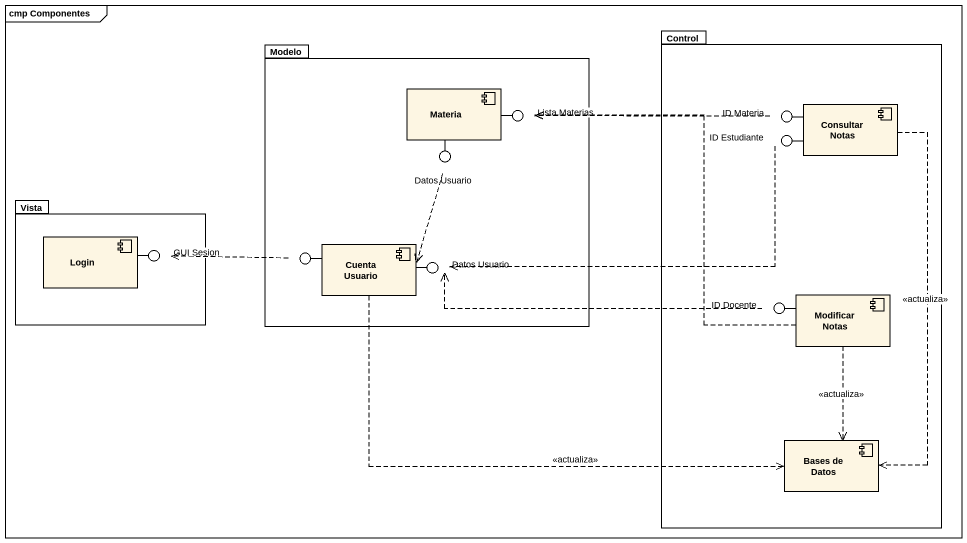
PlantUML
@startuml
mainframe cmp Componentes
package "Control" as Control_ {
  component "Consultar Notas" as Consultar_Notas
  component "Modificar Notas" as Modificar_Notas
  component "Bases de Datos" as Bases_de_Datos
}
package Modelo {
  component Materia
  component "Cuenta Usuario" as Cuenta_Usuario
}
() "Lista Materias" as Lista_Materias
() "ID Materia" as ID_Materia
() "Datos Usuario" as Datos_Usuario
() "ID Estudiante" as ID_Estudiante
package Vista {
  component Login
}
() "GUI Sesion" as GUI_Sesion
() " " as lollipop1
() "Datos Usuario" as Datos_Usuario_2
() "ID Docente" as ID_Docente
Materia -right- Lista_Materias
Consultar_Notas -left- ID_Materia
Materia -- Datos_Usuario
Consultar_Notas -left- ID_Estudiante
Login -right- GUI_Sesion
Cuenta_Usuario -left- lollipop1
Cuenta_Usuario -right- Datos_Usuario_2
Modificar_Notas -left- ID_Docente
ID_Materia .left.> Lista_Materias
Consultar_Notas ..> Bases_de_Datos : <<actualiza>>
Datos_Usuario ..> Datos_Usuario_2
ID_Estudiante .left.> Datos_Usuario_2
lollipop1 .left.> GUI_Sesion
Cuenta_Usuario .right.> Bases_de_Datos : <<actualiza>>
ID_Docente .left.> Datos_Usuario_2
Modificar_Notas .up.> Lista_Materias
Modificar_Notas ..> Bases_de_Datos : <<actualiza>>
@enduml
